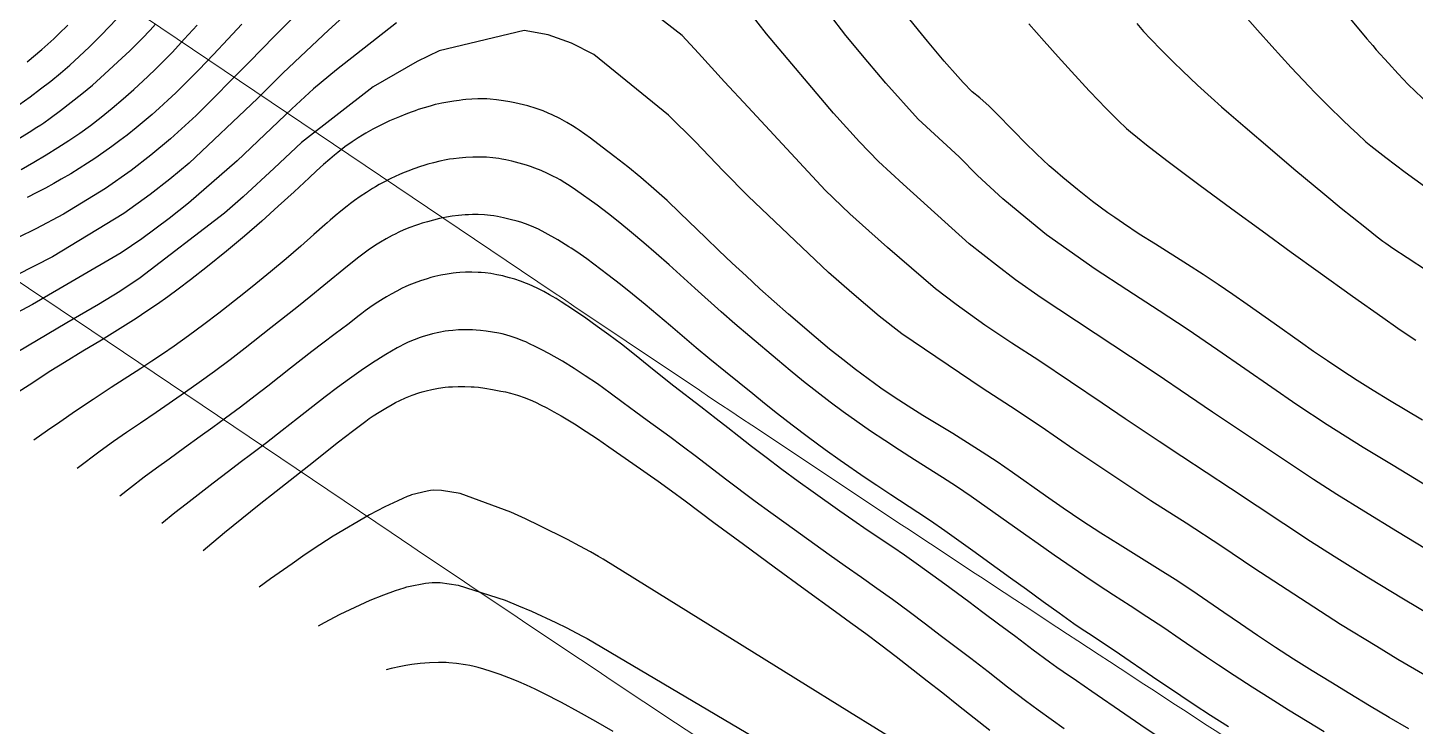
# Model space of a CAD drawing. Header units: millimetres. Extents: x 156921 to 159642, y 477538 to 479586.
# Drawn here: x 157585.4 to 157642.8, y 479059.7 to 479088.6 of the extents above; entities that cross this region are included whole.
import ezdxf

# ---------------------------------------------------------------- set-up
doc = ezdxf.new("R2010")
doc.units = ezdxf.units.MM
doc.header["$MEASUREMENT"] = 0
doc.linetypes.add('CONT', pattern=[2, 1, 1])
doc.layers.add('F0017111', color=94, linetype='Continuous', transparency=0.6)
doc.layers.add('F0017114', color=80, linetype='Continuous', transparency=0.6)
doc.layers.add('평면-임시폴대', color=136, linetype='Continuous', lineweight=9)

msp = doc.modelspace()

# ---------------------------------------------------------------- linework, layer by layer
at = {"layer": 'F0017111', "transparency": 33554521, "flags": 128}
for points in [[(157600.837, 479091.17), (157597.869, 479088.47), (157596.945, 479087.597), (157595.984, 479086.69), (157594.931, 479085.646), (157592.095, 479082.971), (157591.297, 479082.301), (157590.484, 479081.668), (157589.391, 479080.877), (157586.438, 479079.095), (157584.951, 479078.329)], [(157644.751, 479063.498), (157642.363, 479064.921), (157640.933, 479065.797), (157639.498, 479066.688), (157638.508, 479067.305), (157635.202, 479069.509), (157633.181, 479070.822), (157632.255, 479071.442), (157630.844, 479072.391), (157629.892, 479073.032), (157627.266, 479074.794), (157626.149, 479075.524), (157625.03, 479076.265), (157623.852, 479077.113), (157622.99, 479077.76), (157621.01, 479079.478), (157620.226, 479080.164), (157619.441, 479080.867), (157618.431, 479081.854), (157615.244, 479085.277), (157614.261, 479086.336), (157613.179, 479087.515), (157612.499, 479088.255), (157609.706, 479090.432)], [(157596.685, 479089.275), (157595.639, 479088.226), (157594.581, 479087.142), (157592.397, 479084.94), (157591.33, 479083.977), (157590.517, 479083.294), (157589.694, 479082.66), (157588.641, 479081.919), (157586.902, 479080.855), (157585.759, 479080.245), (157584.289, 479079.534)], [(157585.046, 479085.381), (157585.519, 479085.716), (157585.954, 479086.039), (157586.369, 479086.363), (157586.771, 479086.692), (157587.161, 479087.023), (157587.553, 479087.374), (157587.979, 479087.778), (157588.477, 479088.277), (157589.096, 479088.922)], [(157644.499, 479066.261), (157642.109, 479067.714), (157640.716, 479068.569), (157639.6, 479069.25), (157638.634, 479069.88), (157634.458, 479072.657), (157633.465, 479073.335), (157632.126, 479074.242), (157631.067, 479074.947), (157627.368, 479077.398), (157626.309, 479078.135), (157625.511, 479078.749), (157624.384, 479079.622), (157621.655, 479082.092), (157620.638, 479083.037), (157619.847, 479083.843), (157618.763, 479085.036), (157615.994, 479088.318), (157615.313, 479089.206)], [(157644.584, 479068.84), (157641.934, 479070.449), (157640.691, 479071.195), (157639.206, 479072.144), (157637.95, 479072.972), (157636.911, 479073.683), (157634.675, 479075.228), (157633.408, 479076.092), (157632.242, 479076.861), (157630.908, 479077.722), (157629.604, 479078.574), (157627.588, 479080.004), (157626.726, 479080.697), (157625.778, 479081.485), (157624.726, 479082.459), (157623.964, 479083.224), (157622.275, 479084.793), (157620.936, 479086.282), (157620.196, 479087.155), (157619.278, 479088.249), (157618.607, 479089.138)], [(157635.593, 479089.303), (157636.316, 479088.464), (157636.906, 479087.806), (157637.717, 479086.929), (157638.463, 479086.134), (157638.69, 479085.895), (157638.801, 479085.779), (157638.856, 479085.724), (157639.273, 479085.306), (157639.83, 479084.765), (157640.164, 479084.446), (157640.454, 479084.175), (157640.809, 479083.852), (157640.94, 479083.738), (157641.011, 479083.681), (157641.637, 479083.203), (157642.436, 479082.598), (157643.226, 479082.013)], [(157640.166, 479088.925), (157640.842, 479088.117), (157641.086, 479087.832), (157641.234, 479087.661), (157641.734, 479087.1), (157642.139, 479086.657), (157642.555, 479086.224), (157643.417, 479085.394)], [(157643.67, 479061.527), (157642.132, 479062.432), (157641.253, 479062.962), (157639.756, 479063.88), (157636.166, 479066.204), (157634.841, 479067.101), (157633.36, 479068.066), (157631.905, 479068.987), (157628.717, 479071.118), (157627.358, 479072.056), (157626.096, 479072.903), (157624.929, 479073.65), (157621.595, 479075.897), (157620.657, 479076.631), (157619.532, 479077.606), (157618.564, 479078.444), (157615.244, 479081.597), (157614.215, 479082.64), (157613.045, 479083.858), (157611.938, 479084.946), (157608.847, 479087.461), (157607.93, 479087.936), (157606.964, 479088.277), (157605.964, 479088.46), (157602.451, 479087.615), (157601.54, 479087.174), (157600.632, 479086.652), (157599.714, 479086.118), (157596.753, 479083.823), (157595.62, 479082.755), (157594.332, 479081.572), (157593.56, 479080.9), (157590.071, 479078.215), (157589.23, 479077.66), (157588.343, 479077.116), (157587.036, 479076.357), (157583.762, 479074.424)], [(157600.678, 479088.771), (157598.193, 479086.822), (157597.24, 479086.037), (157596.346, 479085.217), (157595.236, 479084.147), (157594.094, 479083.06), (157592.078, 479081.308), (157591.275, 479080.676), (157590.14, 479079.834), (157589.284, 479079.252), (157585.612, 479077.124), (157583.814, 479076.172)], [(157585.012, 479083.961), (157585.475, 479084.243), (157585.798, 479084.449), (157585.96, 479084.558), (157586.079, 479084.64), (157586.344, 479084.831), (157586.778, 479085.151), (157587.221, 479085.489), (157587.653, 479085.831), (157588.094, 479086.198), (157588.599, 479086.646), (157589.147, 479087.153), (157589.639, 479087.618), (157589.957, 479087.925), (157590.159, 479088.129), (157590.485, 479088.474), (157590.702, 479088.711)], [(157585.144, 479082.708), (157585.672, 479083.008), (157586.181, 479083.311), (157586.663, 479083.61), (157587.123, 479083.908), (157587.57, 479084.212), (157588.013, 479084.531), (157588.46, 479084.872), (157588.917, 479085.24), (157589.374, 479085.627), (157589.804, 479086.009), (157590.388, 479086.556), (157590.722, 479086.876), (157590.968, 479087.117), (157591.404, 479087.564), (157591.899, 479088.092), (157592.438, 479088.683)], [(157585.395, 479087.155), (157585.997, 479087.675), (157586.495, 479088.115), (157586.71, 479088.315), (157587.079, 479088.675)], [(157626.856, 479088.729), (157627.485, 479088.018), (157628.07, 479087.365), (157628.622, 479086.754), (157629.356, 479085.965), (157629.756, 479085.542), (157630.019, 479085.267), (157630.37, 479084.909), (157630.639, 479084.642), (157630.81, 479084.478), (157630.901, 479084.396), (157631.061, 479084.262), (157631.348, 479084.025), (157631.726, 479083.725), (157632.566, 479083.083), (157633.897, 479082.085), (157635.254, 479081.083), (157636.514, 479080.161), (157637.715, 479079.287), (157638.831, 479078.479), (157640.255, 479077.462), (157641.502, 479076.581), (157642.13, 479076.145), (157642.595, 479075.827), (157642.874, 479075.64)], [(157631.319, 479088.741), (157631.598, 479088.419), (157631.885, 479088.113), (157632.347, 479087.641), (157632.84, 479087.149), (157633.218, 479086.783), (157633.841, 479086.199), (157634.4, 479085.686), (157634.83, 479085.301), (157635.137, 479085.033), (157635.802, 479084.462), (157636.844, 479083.569), (157637.823, 479082.738), (157639.099, 479081.675), (157639.787, 479081.108), (157640.235, 479080.743), (157640.825, 479080.272), (157641.27, 479079.923), (157641.508, 479079.74), (157641.589, 479079.679), (157641.627, 479079.652), (157641.925, 479079.451), (157642.516, 479079.058), (157643.35, 479078.517)], [(157639.074, 479059.44), (157638.373, 479059.861), (157637.603, 479060.333), (157636.842, 479060.807), (157636.092, 479061.284), (157635.356, 479061.763), (157634.705, 479062.194), (157634.21, 479062.525), (157633.12, 479063.27), (157632.44, 479063.732), (157631.745, 479064.194), (157631.048, 479064.648), (157630.361, 479065.088), (157629.721, 479065.501), (157629.167, 479065.875), (157627.905, 479066.746), (157627.236, 479067.209), (157626.73, 479067.567), (157625.696, 479068.306), (157624.461, 479069.171), (157623.856, 479069.583), (157623.287, 479069.954), (157622.116, 479070.696), (157621.5, 479071.088), (157620.893, 479071.483), (157620.302, 479071.877), (157619.731, 479072.272), (157619.174, 479072.671), (157618.626, 479073.078), (157618.08, 479073.498), (157617.527, 479073.936), (157616.98, 479074.381), (157616.452, 479074.822), (157615.303, 479075.791), (157614.692, 479076.312), (157614.116, 479076.814), (157613.027, 479077.791), (157611.963, 479078.754), (157611.435, 479079.224), (157610.915, 479079.676), (157610.412, 479080.102), (157609.932, 479080.498), (157609.46, 479080.87), (157608.981, 479081.226), (157608.085, 479081.867), (157607.874, 479082.011), (157607.654, 479082.151), (157607.455, 479082.27), (157607.308, 479082.354), (157607.187, 479082.419), (157606.936, 479082.545), (157606.664, 479082.664), (157606.414, 479082.762), (157606.224, 479082.829), (157606.064, 479082.879), (157605.753, 479082.971), (157605.459, 479083.048), (157605.214, 479083.105), (157605.048, 479083.137), (157604.923, 479083.156), (157604.667, 479083.189), (157604.402, 479083.209), (157604.164, 479083.219), (157603.988, 479083.219), (157603.843, 479083.215), (157603.558, 479083.201), (157603.279, 479083.177), (157603.04, 479083.15), (157602.874, 479083.125), (157602.744, 479083.101), (157602.481, 479083.048), (157602.216, 479082.984), (157601.981, 479082.92), (157601.811, 479082.869), (157601.674, 479082.824), (157601.405, 479082.731), (157601.146, 479082.634), (157600.927, 479082.547), (157600.775, 479082.482), (157600.659, 479082.429), (157600.423, 479082.317), (157600.183, 479082.193), (157599.97, 479082.078), (157599.815, 479081.989), (157599.69, 479081.913), (157599.437, 479081.755), (157599.178, 479081.581), (157598.948, 479081.418), (157598.781, 479081.294), (157598.645, 479081.188), (157598.383, 479080.98), (157598.14, 479080.781), (157597.939, 479080.613), (157597.807, 479080.497), (157597.709, 479080.408), (157597.266, 479080.012), (157596.725, 479079.537), (157596.114, 479079.014), (157595.464, 479078.47), (157594.855, 479077.971), (157594.367, 479077.578), (157593.331, 479076.765), (157592.711, 479076.291), (157592.072, 479075.819), (157591.478, 479075.394), (157590.998, 479075.061), (157590.562, 479074.77), (157590.103, 479074.471), (157588.877, 479073.678), (157588.129, 479073.189), (157587.397, 479072.699), (157586.747, 479072.255), (157586.241, 479071.905), (157585.67, 479071.499)], [(157635.114, 479059.64), (157634.376, 479060.114), (157633.703, 479060.553), (157633.149, 479060.919), (157631.974, 479061.716), (157630.602, 479062.65), (157629.936, 479063.097), (157629.319, 479063.503), (157629.02, 479063.701), (157628.718, 479063.907), (157628.103, 479064.347), (157627.453, 479064.818), (157626.753, 479065.319), (157626.09, 479065.794), (157625.549, 479066.187), (157624.533, 479066.926), (157623.372, 479067.753), (157622.781, 479068.163), (157622.257, 479068.513), (157621.142, 479069.24), (157620.565, 479069.621), (157620.081, 479069.948), (157619.051, 479070.66), (157618.426, 479071.103), (157617.738, 479071.607), (157617.056, 479072.12), (157616.452, 479072.588), (157615.913, 479073.018), (157615.426, 479073.415), (157614.293, 479074.336), (157613.653, 479074.855), (157613.079, 479075.331), (157612.022, 479076.23), (157611.502, 479076.672), (157610.976, 479077.112), (157610.456, 479077.54), (157609.954, 479077.942), (157609.432, 479078.348), (157608.849, 479078.786), (157608.554, 479079.001), (157608.282, 479079.194), (157608.061, 479079.346), (157607.916, 479079.442), (157607.81, 479079.509), (157607.353, 479079.787), (157606.832, 479080.085), (157606.553, 479080.231), (157606.268, 479080.359), (157606.016, 479080.459), (157605.832, 479080.52), (157605.683, 479080.562), (157605.39, 479080.641), (157605.109, 479080.706), (157604.869, 479080.754), (157604.705, 479080.781), (157604.578, 479080.797), (157604.321, 479080.824), (157604.06, 479080.837), (157603.829, 479080.839), (157603.661, 479080.834), (157603.525, 479080.824), (157603.255, 479080.8), (157602.988, 479080.767), (157602.757, 479080.731), (157602.594, 479080.701), (157602.465, 479080.672), (157602.209, 479080.612), (157601.959, 479080.545), (157601.743, 479080.482), (157601.591, 479080.433), (157601.472, 479080.391), (157601.233, 479080.301), (157600.99, 479080.201), (157600.777, 479080.105), (157600.623, 479080.03), (157600.498, 479079.966), (157600.253, 479079.834), (157600.016, 479079.696), (157599.814, 479079.571), (157599.674, 479079.478), (157599.566, 479079.401), (157599.122, 479079.073), (157598.66, 479078.708), (157597.675, 479077.9), (157597.137, 479077.462), (157596.554, 479076.994), (157595.487, 479076.15), (157594.414, 479075.309), (157593.792, 479074.829), (157593.147, 479074.345), (157592.52, 479073.889), (157591.952, 479073.491), (157590.731, 479072.651), (157590.085, 479072.207), (157589.511, 479071.818), (157588.97, 479071.444), (157588.423, 479071.044), (157587.464, 479070.331)], [(157632.088, 479059.312), (157631.487, 479059.714), (157630.828, 479060.162), (157629.459, 479061.107), (157628.823, 479061.546), (157628.277, 479061.918), (157628.011, 479062.102), (157627.716, 479062.313), (157627.038, 479062.818), (157626.311, 479063.367), (157625.602, 479063.892), (157624.944, 479064.378), (157624.369, 479064.807), (157623.371, 479065.547), (157622.282, 479066.334), (157621.706, 479066.743), (157621.226, 479067.072), (157620.169, 479067.784), (157619.573, 479068.191), (157619.038, 479068.564), (157617.927, 479069.35), (157617.301, 479069.799), (157616.636, 479070.288), (157615.979, 479070.78), (157615.377, 479071.241), (157614.845, 479071.655), (157614.4, 479072.009), (157613.919, 479072.389), (157613.282, 479072.881), (157612.154, 479073.743), (157611.692, 479074.105), (157611.129, 479074.563), (157610.538, 479075.043), (157609.989, 479075.471), (157609.477, 479075.856), (157608.993, 479076.209), (157608.512, 479076.548), (157608.009, 479076.894), (157607.504, 479077.226), (157607.287, 479077.361), (157607.136, 479077.453), (157607.016, 479077.523), (157606.777, 479077.657), (157606.537, 479077.779), (157606.328, 479077.879), (157606.179, 479077.943), (157606.059, 479077.99), (157605.819, 479078.08), (157605.577, 479078.161), (157605.365, 479078.226), (157605.211, 479078.268), (157605.088, 479078.298), (157604.839, 479078.352), (157604.584, 479078.394), (157604.358, 479078.424), (157604.193, 479078.438), (157604.059, 479078.445), (157603.794, 479078.454), (157603.533, 479078.452), (157603.309, 479078.442), (157603.151, 479078.429), (157603.027, 479078.414), (157602.773, 479078.378), (157602.51, 479078.327), (157602.273, 479078.274), (157602.099, 479078.228), (157601.955, 479078.186), (157601.675, 479078.097), (157601.41, 479078.001), (157601.188, 479077.912), (157601.037, 479077.844), (157600.923, 479077.787), (157600.694, 479077.669), (157600.468, 479077.545), (157600.272, 479077.434), (157600.132, 479077.351), (157600.021, 479077.282), (157599.8, 479077.141), (157599.58, 479076.989), (157599.388, 479076.85), (157599.25, 479076.746), (157599.141, 479076.658), (157598.674, 479076.293), (157598.147, 479075.898), (157597.627, 479075.511), (157597.18, 479075.173), (157596.299, 479074.487), (157595.357, 479073.743), (157594.838, 479073.339), (157594.223, 479072.871), (157593.607, 479072.411), (157593.083, 479072.033), (157592.552, 479071.652), (157591.914, 479071.186), (157591.276, 479070.72), (157590.746, 479070.339), (157590.239, 479069.967), (157589.67, 479069.528), (157589.229, 479069.181)], [(157628.316, 479059.563), (157627.235, 479060.333), (157626.714, 479060.719), (157625.974, 479061.289), (157625.168, 479061.915), (157624.45, 479062.465), (157623.188, 479063.427), (157622.571, 479063.895), (157621.895, 479064.4), (157621.21, 479064.904), (157620.567, 479065.368), (157619.929, 479065.821), (157619.256, 479066.291), (157618.596, 479066.752), (157617.995, 479067.18), (157616.804, 479068.039), (157616.176, 479068.495), (157615.534, 479068.968), (157614.302, 479069.893), (157613.094, 479070.812), (157612.507, 479071.256), (157611.991, 479071.636), (157611.059, 479072.313), (157610.585, 479072.663), (157610.067, 479073.055), (157609.531, 479073.454), (157609.002, 479073.829), (157608.497, 479074.172), (157608.032, 479074.475), (157607.548, 479074.769), (157606.99, 479075.086), (157606.7, 479075.242), (157606.423, 479075.383), (157606.191, 479075.495), (157606.034, 479075.567), (157605.913, 479075.618), (157605.67, 479075.714), (157605.424, 479075.798), (157605.206, 479075.863), (157605.049, 479075.903), (157604.921, 479075.93), (157604.661, 479075.979), (157604.393, 479076.018), (157604.152, 479076.045), (157603.974, 479076.059), (157603.829, 479076.065), (157603.54, 479076.072), (157603.255, 479076.065), (157603.01, 479076.048), (157602.837, 479076.029), (157602.7, 479076.008), (157602.43, 479075.959), (157602.166, 479075.9), (157601.939, 479075.84), (157601.781, 479075.791), (157601.657, 479075.747), (157601.411, 479075.654), (157601.171, 479075.553), (157600.965, 479075.458), (157600.821, 479075.384), (157600.708, 479075.322), (157600.478, 479075.192), (157600.239, 479075.049), (157600.023, 479074.916), (157599.864, 479074.814), (157599.734, 479074.727), (157599.222, 479074.382), (157598.735, 479074.041), (157598.245, 479073.684), (157597.727, 479073.292), (157596.581, 479072.398), (157595.953, 479071.905), (157595.298, 479071.397), (157594.693, 479070.934), (157594.214, 479070.574), (157593.727, 479070.207), (157593.097, 479069.721), (157591.98, 479068.861), (157591.507, 479068.49), (157590.966, 479068.051)], [(157621.665, 479058.867), (157619.436, 479060.247), (157617.208, 479061.63), (157609.229, 479066.58), (157609.037, 479066.693), (157608.707, 479066.878), (157608.269, 479067.116), (157607.754, 479067.389), (157606.616, 479067.963), (157606.023, 479068.244), (157605.415, 479068.521), (157603.319, 479069.29), (157602.546, 479069.424), (157602.228, 479069.428), (157602.086, 479069.415), (157601.956, 479069.391), (157601.302, 479069.237), (157601.242, 479069.217), (157601.122, 479069.169), (157600.95, 479069.096), (157600.735, 479068.999), (157600.205, 479068.743), (157599.562, 479068.408), (157598.063, 479067.529), (157597.238, 479066.993), (157596.807, 479066.7), (157596.363, 479066.392), (157595.462, 479065.759), (157594.996, 479065.426)], [(157597.455, 479063.825), (157597.702, 479063.963), (157598.35, 479064.306), (157599.595, 479064.88), (157600.158, 479065.105), (157600.637, 479065.28), (157600.998, 479065.399), (157601.113, 479065.433), (157601.174, 479065.449), (157601.878, 479065.581), (157602.017, 479065.602), (157602.164, 479065.614), (157602.487, 479065.613), (157603.24, 479065.507), (157605.181, 479064.881), (157605.73, 479064.655), (157606.263, 479064.425), (157607.277, 479063.955), (157607.733, 479063.731), (157608.119, 479063.536), (157608.409, 479063.384), (157608.576, 479063.292), (157617.038, 479058.287)], [(157609.646, 479059.449), (157608.93, 479059.868), (157608.219, 479060.268), (157607.505, 479060.652), (157606.785, 479061.018), (157606.422, 479061.193), (157606.06, 479061.36), (157605.741, 479061.5), (157605.514, 479061.596), (157605.332, 479061.669), (157604.968, 479061.808), (157604.607, 479061.932), (157604.292, 479062.03), (157604.069, 479062.091), (157603.891, 479062.133), (157603.712, 479062.173), (157603.532, 479062.208), (157603.169, 479062.26), (157602.847, 479062.292), (157602.731, 479062.3), (157602.661, 479062.303), (157602.425, 479062.302), (157602.044, 479062.292), (157601.657, 479062.261), (157601.313, 479062.221), (157601.063, 479062.18), (157600.861, 479062.14), (157600.458, 479062.052), (157600.257, 479062)]]:
    msp.add_lwpolyline(points, dxfattribs=at)
at = {"layer": 'F0017114', "transparency": 33554521, "flags": 128}
for points in [[(157643.152, 479072.329), (157641.783, 479073.14), (157641.101, 479073.556), (157640.44, 479073.973), (157639.808, 479074.384), (157639.211, 479074.782), (157638.643, 479075.171), (157638.095, 479075.555), (157637.011, 479076.327), (157635.886, 479077.122), (157635.297, 479077.529), (157634.69, 479077.942), (157634.064, 479078.359), (157633.417, 479078.776), (157632.091, 479079.61), (157631.427, 479080.033), (157630.773, 479080.464), (157630.409, 479080.713), (157630.128, 479080.913), (157629.808, 479081.146), (157629.49, 479081.385), (157628.867, 479081.873), (157628.268, 479082.367), (157627.942, 479082.645), (157627.7, 479082.86), (157627.431, 479083.105), (157627.172, 479083.347), (157626.688, 479083.816), (157626.255, 479084.256), (157625.441, 479085.097), (157625.212, 479085.325), (157624.823, 479085.672), (157624.506, 479085.924), (157624.132, 479086.307), (157623.912, 479086.549), (157623.356, 479087.187), (157622.663, 479088.014), (157622.282, 479088.475), (157621.874, 479088.974)], [(157594.274, 479088.724), (157593.699, 479088.104), (157593.109, 479087.469), (157592.499, 479086.826), (157592.148, 479086.465), (157591.87, 479086.19), (157591.549, 479085.879), (157591.223, 479085.574), (157590.854, 479085.237), (157590.565, 479084.984), (157590.234, 479084.7), (157589.903, 479084.424), (157589.529, 479084.122), (157589.237, 479083.899), (157588.903, 479083.652), (157588.568, 479083.415), (157588.19, 479083.156), (157587.891, 479082.961), (157587.548, 479082.743), (157587.202, 479082.53), (157586.809, 479082.298), (157586.502, 479082.125), (157586.149, 479081.933), (157585.795, 479081.748), (157585.394, 479081.546)], [(157642.589, 479059.556), (157641.767, 479060.032), (157640.949, 479060.517), (157640.142, 479061.002), (157639.354, 479061.483), (157638.58, 479061.962), (157637.815, 479062.444), (157637.063, 479062.928), (157636.324, 479063.415), (157635.61, 479063.897), (157634.932, 479064.367), (157634.269, 479064.826), (157633.6, 479065.28), (157632.907, 479065.734), (157632.177, 479066.194), (157630.628, 479067.152), (157629.834, 479067.655), (157629.047, 479068.171), (157628.28, 479068.691), (157627.542, 479069.204), (157626.174, 479070.167), (157625.54, 479070.606), (157624.927, 479071.013), (157624.321, 479071.4), (157623.709, 479071.776), (157622.471, 479072.527), (157621.864, 479072.906), (157621.286, 479073.281), (157620.734, 479073.656), (157620.201, 479074.035), (157619.677, 479074.425), (157619.149, 479074.835), (157618.61, 479075.269), (157618.055, 479075.733), (157616.902, 479076.723), (157616.313, 479077.241), (157615.727, 479077.768), (157615.148, 479078.299), (157614.582, 479078.827), (157614.028, 479079.353), (157613.484, 479079.878), (157612.415, 479080.913), (157611.881, 479081.417), (157611.338, 479081.905), (157610.793, 479082.373), (157610.25, 479082.815), (157609.718, 479083.234), (157609.2, 479083.63), (157608.705, 479083.999), (157608.238, 479084.337), (157608.125, 479084.417), (157607.97, 479084.517), (157607.734, 479084.655), (157607.443, 479084.81), (157607.127, 479084.964), (157606.963, 479085.04), (157606.754, 479085.126), (157606.457, 479085.232), (157606.113, 479085.338), (157605.762, 479085.425), (157605.586, 479085.464), (157605.377, 479085.506), (157605.106, 479085.551), (157604.816, 479085.59), (157604.552, 479085.614), (157604.427, 479085.623), (157604.27, 479085.628), (157604.051, 479085.626), (157603.801, 479085.616), (157603.551, 479085.596), (157603.426, 479085.583), (157603.271, 479085.564), (157603.054, 479085.533), (157602.808, 479085.493), (157602.562, 479085.446), (157602.439, 479085.422), (157602.285, 479085.387), (157602.069, 479085.33), (157601.822, 479085.26), (157601.573, 479085.18), (157601.449, 479085.138), (157601.29, 479085.082), (157601.064, 479084.995), (157600.801, 479084.889), (157600.532, 479084.775), (157600.397, 479084.715), (157600.225, 479084.635), (157599.982, 479084.515), (157599.702, 479084.368), (157599.417, 479084.211), (157599.274, 479084.129), (157599.095, 479084.018), (157598.841, 479083.848), (157598.55, 479083.639), (157598.257, 479083.411), (157598.11, 479083.293), (157597.925, 479083.138), (157597.664, 479082.912), (157597.364, 479082.643), (157597.061, 479082.361), (157596.44, 479081.777), (157595.79, 479081.181), (157595.109, 479080.572), (157594.391, 479079.951), (157593.639, 479079.322), (157592.856, 479078.692), (157592.152, 479078.141), (157591.639, 479077.75), (157591.218, 479077.44), (157590.788, 479077.136), (157590.353, 479076.837), (157589.912, 479076.544), (157589.468, 479076.258), (157589.024, 479075.981), (157588.472, 479075.644), (157587.704, 479075.18), (157586.935, 479074.714), (157586.38, 479074.368), (157585.476, 479073.785), (157585.021, 479073.483)], [(157592.681, 479066.934), (157592.862, 479067.088), (157593.567, 479067.676), (157594.28, 479068.262), (157594.993, 479068.837), (157595.699, 479069.394), (157597.049, 479070.453), (157598.28, 479071.432), (157598.856, 479071.882), (157599.414, 479072.296), (157599.552, 479072.394), (157599.723, 479072.512), (157599.963, 479072.666), (157600.236, 479072.832), (157600.509, 479072.986), (157600.645, 479073.06), (157600.816, 479073.145), (157601.055, 479073.252), (157601.329, 479073.362), (157601.603, 479073.458), (157601.74, 479073.502), (157601.912, 479073.549), (157602.151, 479073.604), (157602.426, 479073.655), (157602.7, 479073.69), (157602.836, 479073.704), (157603.006, 479073.716), (157603.24, 479073.725), (157603.506, 479073.726), (157603.768, 479073.716), (157603.898, 479073.708), (157604.073, 479073.692), (157604.338, 479073.656), (157604.66, 479073.604), (157605.007, 479073.537), (157605.187, 479073.499), (157605.403, 479073.446), (157605.694, 479073.359), (157606.013, 479073.249), (157606.315, 479073.125), (157606.463, 479073.059), (157606.647, 479072.972), (157606.905, 479072.84), (157607.199, 479072.682), (157607.494, 479072.512), (157608.049, 479072.175), (157608.538, 479071.864), (157608.999, 479071.556), (157609.471, 479071.229), (157610.459, 479070.537), (157611.51, 479069.801), (157612.061, 479069.407), (157612.634, 479068.987), (157613.819, 479068.103), (157615.045, 479067.195), (157616.314, 479066.264), (157617.591, 479065.328), (157618.851, 479064.416), (157619.479, 479063.963), (157620.102, 479063.503), (157620.728, 479063.031), (157621.364, 479062.545), (157622.65, 479061.549), (157623.297, 479061.043), (157623.946, 479060.528), (157625.235, 479059.498)]]:
    msp.add_lwpolyline(points, dxfattribs=at)
at = {"layer": '평면-임시폴대', "linetype": 'CONT', "flags": 128}
for points in [[(157265.079, 479308.061), (157607.161, 479077.634), (157607.589, 479077.346), (157608.022, 479077.054), (157608.455, 479076.763), (157608.888, 479076.472), (157609.321, 479076.181), (157609.755, 479075.89), (157610.188, 479075.599), (157610.621, 479075.308), (157611.055, 479075.018), (157611.488, 479074.727), (157611.922, 479074.437), (157612.355, 479074.147), (157612.789, 479073.856), (157613.223, 479073.566), (157613.657, 479073.276), (157614.091, 479072.986), (157614.525, 479072.697), (157614.959, 479072.407), (157615.393, 479072.118), (157615.827, 479071.828), (157616.261, 479071.539), (157616.696, 479071.25), (157617.13, 479070.96), (157617.565, 479070.671), (157617.999, 479070.383), (157618.434, 479070.094), (157618.869, 479069.805), (157619.303, 479069.517), (157619.738, 479069.228), (157620.173, 479068.94), (157620.608, 479068.652), (157621.043, 479068.363), (157621.479, 479068.075), (157621.914, 479067.788), (157622.349, 479067.5), (157622.784, 479067.212), (157623.22, 479066.924), (157623.655, 479066.637), (157624.091, 479066.35), (157624.527, 479066.062), (157624.962, 479065.775), (157625.398, 479065.488), (157625.834, 479065.201), (157626.27, 479064.914), (157626.706, 479064.628), (157627.142, 479064.341), (157627.578, 479064.055), (157628.015, 479063.768), (157628.451, 479063.482), (157628.887, 479063.196), (157629.324, 479062.91), (157629.76, 479062.624), (157630.197, 479062.338), (157630.633, 479062.052), (157631.07, 479061.767), (157631.507, 479061.481), (157631.944, 479061.196), (157632.381, 479060.91), (157632.818, 479060.625), (157633.255, 479060.34), (157633.692, 479060.055), (157634.129, 479059.77), (157634.567, 479059.486), (157635.004, 479059.201), (157635.441, 479058.917), (157635.879, 479058.632), (157636.317, 479058.348), (157636.754, 479058.064), (157637.192, 479057.779), (157637.63, 479057.496), (157638.068, 479057.212), (157638.506, 479056.928), (157638.944, 479056.644), (157639.382, 479056.361), (157639.82, 479056.077), (157640.258, 479055.794), (157640.696, 479055.511), (157641.135, 479055.228), (157641.573, 479054.945), (157642.012, 479054.662), (157642.45, 479054.379), (157642.889, 479054.096), (157643.328, 479053.814), (157643.767, 479053.531), (157644.205, 479053.249), (157644.644, 479052.967), (157645.083, 479052.685), (157645.522, 479052.403), (157645.962, 479052.121), (157646.401, 479051.839), (157646.84, 479051.557), (157647.279, 479051.276), (157647.719, 479050.994), (157648.158, 479050.713), (157648.598, 479050.432), (157649.038, 479050.151), (157649.477, 479049.87), (157649.917, 479049.589), (157650.357, 479049.308), (157650.797, 479049.027), (157651.237, 479048.747), (157651.677, 479048.466), (157652.117, 479048.186), (157652.557, 479047.905), (157652.998, 479047.625), (157653.438, 479047.345), (157653.878, 479047.065), (157654.319, 479046.786), (157654.759, 479046.506), (157655.2, 479046.226), (157655.641, 479045.947), (157656.081, 479045.667), (157656.522, 479045.388), (157656.963, 479045.109), (157657.404, 479044.83), (157657.845, 479044.551), (157658.286, 479044.272), (157658.727, 479043.994), (157659.169, 479043.715), (157659.61, 479043.436), (157660.051, 479043.158), (157660.493, 479042.88), (157660.934, 479042.602), (157661.376, 479042.324), (157661.818, 479042.046), (157662.259, 479041.768), (157662.701, 479041.49), (157663.143, 479041.213), (157663.585, 479040.935), (157664.027, 479040.658), (157664.469, 479040.38), (157664.911, 479040.103), (157665.353, 479039.826), (157665.796, 479039.549), (157666.238, 479039.272), (157666.681, 479038.996), (157667.123, 479038.719), (157667.566, 479038.443), (157668.008, 479038.166), (157668.451, 479037.89), (157668.894, 479037.614), (157669.337, 479037.338), (157669.779, 479037.062), (157670.222, 479036.786), (157670.666, 479036.51), (157671.109, 479036.235), (157671.552, 479035.959), (157671.995, 479035.684), (157672.438, 479035.408), (157672.882, 479035.133), (157673.325, 479034.858), (157673.769, 479034.583), (157674.212, 479034.308), (157674.656, 479034.034), (157675.1, 479033.759), (157675.544, 479033.485), (157675.987, 479033.21), (157676.431, 479032.936), (157676.875, 479032.662), (157677.32, 479032.388), (157677.764, 479032.114), (157678.208, 479031.84), (157678.652, 479031.566), (157679.097, 479031.293), (157679.541, 479031.019), (157679.985, 479030.746), (157680.43, 479030.472), (157680.875, 479030.199), (157681.319, 479029.926), (157681.764, 479029.653), (157682.209, 479029.38), (157682.654, 479029.108), (157683.099, 479028.835), (157683.544, 479028.563), (157683.989, 479028.29), (157684.434, 479028.018), (157684.879, 479027.746), (157685.325, 479027.474), (157685.77, 479027.202), (157686.216, 479026.93), (157686.661, 479026.658), (157687.107, 479026.387), (157687.552, 479026.115), (157687.998, 479025.844), (157688.444, 479025.572), (157688.89, 479025.301), (157689.336, 479025.03), (157689.782, 479024.759), (157690.228, 479024.488), (157690.674, 479024.218), (157691.12, 479023.947), (157691.566, 479023.676), (157692.012, 479023.406), (157692.459, 479023.136), (157692.905, 479022.866), (157693.352, 479022.596), (157693.798, 479022.326), (157694.245, 479022.056), (157694.692, 479021.786), (157695.139, 479021.517), (157695.586, 479021.247), (157696.032, 479020.978), (157696.479, 479020.708), (157696.927, 479020.439), (157697.374, 479020.17), (157697.821, 479019.901), (157698.268, 479019.632), (157698.715, 479019.364), (157699.163, 479019.095), (157699.61, 479018.827), (157700.058, 479018.558), (157700.505, 479018.29), (157700.953, 479018.022), (157701.401, 479017.754), (157701.849, 479017.486), (157702.297, 479017.218), (157702.745, 479016.95), (157703.193, 479016.683), (157703.641, 479016.415), (157704.089, 479016.148), (157704.537, 479015.881), (157704.985, 479015.613), (157705.434, 479015.346), (157705.882, 479015.079), (157706.33, 479014.813), (157706.779, 479014.546), (157707.228, 479014.279), (157707.676, 479014.013), (157708.125, 479013.747), (157708.574, 479013.48), (157709.023, 479013.214), (157709.472, 479012.948), (157709.921, 479012.682), (157710.37, 479012.416), (157710.819, 479012.151), (157711.268, 479011.885), (157711.717, 479011.62), (157712.167, 479011.354), (157712.616, 479011.089), (157713.066, 479010.824), (157713.515, 479010.559), (157713.965, 479010.294), (157714.414, 479010.029), (157714.864, 479009.765), (157715.314, 479009.5), (157715.764, 479009.236), (157716.214, 479008.971), (157716.664, 479008.707), (157717.114, 479008.443), (157717.564, 479008.179), (157718.014, 479007.915), (157718.464, 479007.651), (157718.915, 479007.388), (157719.365, 479007.124), (157719.816, 479006.861), (157720.266, 479006.597), (157720.717, 479006.334), (157721.167, 479006.071), (157721.618, 479005.808), (157722.069, 479005.545), (157722.52, 479005.282), (157722.971, 479005.02), (157723.422, 479004.757), (157723.873, 479004.495), (157724.324, 479004.232), (157724.775, 479003.97), (157725.226, 479003.708), (157725.678, 479003.446), (157726.129, 479003.184), (157726.58, 479002.923), (157727.032, 479002.661), (157727.483, 479002.399), (157727.935, 479002.138), (157728.387, 479001.877), (157728.839, 479001.615), (157729.29, 479001.354), (157729.742, 479001.093), (157730.194, 479000.833), (157730.646, 479000.572), (157731.098, 479000.311), (157731.551, 479000.051), (157732.003, 478999.79), (157732.455, 478999.53), (157732.908, 478999.27), (157733.36, 478999.01), (157733.812, 478998.75), (157734.265, 478998.49), (157734.718, 478998.23), (157735.17, 478997.971), (157735.623, 478997.711), (157736.076, 478997.452), (157736.529, 478997.193), (157736.982, 478996.933), (157737.435, 478996.674), (157737.888, 478996.416), (157738.341, 478996.157), (157738.794, 478995.898), (157739.247, 478995.639), (157739.701, 478995.381), (157740.154, 478995.123), (157740.608, 478994.864), (157741.061, 478994.606), (157741.515, 478994.348), (157741.968, 478994.09), (157742.422, 478993.832), (157742.876, 478993.575), (157743.33, 478993.317), (157743.784, 478993.06), (157744.238, 478992.802), (157744.692, 478992.545), (157745.146, 478992.288), (157745.6, 478992.031), (157746.054, 478991.774), (157746.508, 478991.517), (157746.963, 478991.261), (157747.417, 478991.004), (157747.872, 478990.748), (157748.326, 478990.492), (157748.781, 478990.235), (157749.236, 478989.979), (157749.69, 478989.723), (157750.145, 478989.467), (157750.6, 478989.212), (157751.055, 478988.956), (157751.51, 478988.701), (157751.965, 478988.445), (157752.42, 478988.19), (157752.875, 478987.935), (157753.331, 478987.68), (157753.786, 478987.425), (157754.241, 478987.17), (157754.697, 478986.915), (157755.152, 478986.66), (157755.608, 478986.406), (157756.063, 478986.152), (157756.519, 478985.897), (157756.975, 478985.643), (157757.431, 478985.389), (157757.887, 478985.135), (157758.343, 478984.881), (157758.799, 478984.628), (157759.255, 478984.374), (157759.711, 478984.121), (157760.167, 478983.867), (157760.623, 478983.614), (157761.08, 478983.361), (157761.536, 478983.108), (157761.993, 478982.855), (157762.449, 478982.602), (157762.906, 478982.35), (157763.362, 478982.097), (157763.819, 478981.845), (157764.276, 478981.592), (157764.733, 478981.34), (157765.19, 478981.088), (157765.647, 478980.836), (157766.104, 478980.584), (157766.561, 478980.332), (157767.018, 478980.081), (157767.475, 478979.829), (157767.932, 478979.578), (157768.39, 478979.326), (157768.847, 478979.075), (157769.305, 478978.824), (157769.762, 478978.573), (157770.22, 478978.322), (157770.677, 478978.072), (157771.135, 478977.821), (157771.593, 478977.57), (157772.051, 478977.32), (157772.509, 478977.07), (157772.967, 478976.82), (157773.425, 478976.57), (157773.883, 478976.32), (157774.341, 478976.07), (157774.799, 478975.82), (157775.257, 478975.571), (157775.716, 478975.321), (157776.174, 478975.072), (157776.633, 478974.823), (157777.091, 478974.573), (157777.55, 478974.324), (157778.008, 478974.076), (157778.467, 478973.827), (157778.926, 478973.578), (157779.385, 478973.33), (157779.844, 478973.081), (157780.303, 478972.833), (157780.762, 478972.585), (157781.221, 478972.336), (157781.68, 478972.088), (157782.139, 478971.841), (157782.598, 478971.593), (157783.058, 478971.345), (157783.517, 478971.098), (157783.977, 478970.85), (157784.436, 478970.603), (157784.896, 478970.356), (157785.355, 478970.109), (157785.815, 478969.862), (157786.275, 478969.615), (157786.735, 478969.368), (157787.195, 478969.122), (157787.655, 478968.875), (157788.115, 478968.629), (157788.575, 478968.383), (157789.035, 478968.136), (157789.495, 478967.89), (157789.955, 478967.644), (157790.416, 478967.399), (157790.876, 478967.153), (157791.336, 478966.907), (157791.797, 478966.662), (157792.257, 478966.417), (157792.718, 478966.171), (157793.179, 478965.926), (157793.64, 478965.681), (157793.93, 478965.527)], [(157258.375, 479298.109), (157600.457, 479067.681), (157600.888, 479067.391), (157601.323, 479067.098), (157601.758, 479066.805), (157602.194, 479066.513), (157602.63, 479066.22), (157603.065, 479065.927), (157603.501, 479065.635), (157603.937, 479065.342), (157604.373, 479065.05), (157604.809, 479064.758), (157605.245, 479064.466), (157605.681, 479064.174), (157606.117, 479063.882), (157606.554, 479063.59), (157606.99, 479063.299), (157607.426, 479063.007), (157607.863, 479062.716), (157608.299, 479062.424), (157608.736, 479062.133), (157609.173, 479061.842), (157609.61, 479061.551), (157610.046, 479061.26), (157610.483, 479060.969), (157610.92, 479060.679), (157611.357, 479060.388), (157611.795, 479060.098), (157612.232, 479059.808), (157612.669, 479059.517), (157613.106, 479059.227), (157613.544, 479058.937), (157613.981, 479058.647), (157614.419, 479058.358), (157614.857, 479058.068), (157615.294, 479057.778), (157615.732, 479057.489), (157616.17, 479057.2), (157616.608, 479056.91), (157617.046, 479056.621), (157617.484, 479056.332), (157617.922, 479056.043), (157618.361, 479055.754), (157618.799, 479055.466), (157619.237, 479055.177), (157619.676, 479054.889), (157620.114, 479054.6), (157620.553, 479054.312), (157620.992, 479054.024), (157621.43, 479053.736), (157621.869, 479053.448), (157622.308, 479053.16), (157622.747, 479052.873), (157623.186, 479052.585), (157623.625, 479052.297), (157624.064, 479052.01), (157624.504, 479051.723), (157624.943, 479051.436), (157625.382, 479051.149), (157625.822, 479050.862), (157626.261, 479050.575), (157626.701, 479050.288), (157627.141, 479050.002), (157627.58, 479049.715), (157628.02, 479049.429), (157628.46, 479049.142), (157628.9, 479048.856), (157629.34, 479048.57), (157629.78, 479048.284), (157630.22, 479047.998), (157630.661, 479047.713), (157631.101, 479047.427), (157631.541, 479047.142), (157631.982, 479046.856), (157632.422, 479046.571), (157632.863, 479046.286), (157633.304, 479046.001), (157633.744, 479045.716), (157634.185, 479045.431), (157634.626, 479045.146), (157635.067, 479044.862), (157635.508, 479044.577), (157635.949, 479044.293), (157636.39, 479044.008), (157636.831, 479043.724), (157637.273, 479043.44), (157637.714, 479043.156), (157638.156, 479042.872), (157638.597, 479042.589), (157639.039, 479042.305), (157639.48, 479042.021), (157639.922, 479041.738), (157640.364, 479041.455), (157640.806, 479041.172), (157641.248, 479040.889), (157641.69, 479040.606), (157642.132, 479040.323), (157642.574, 479040.04), (157643.016, 479039.757), (157643.459, 479039.475), (157643.901, 479039.192), (157644.344, 479038.91), (157644.786, 479038.628), (157645.229, 479038.346), (157645.671, 479038.064), (157646.114, 479037.782), (157646.557, 479037.5), (157647, 479037.219), (157647.443, 479036.937), (157647.886, 479036.656), (157648.329, 479036.374), (157648.772, 479036.093), (157649.215, 479035.812), (157649.658, 479035.531), (157650.102, 479035.25), (157650.545, 479034.969), (157650.989, 479034.689), (157651.432, 479034.408), (157651.876, 479034.128), (157652.32, 479033.848), (157652.763, 479033.567), (157653.207, 479033.287), (157653.651, 479033.007), (157654.095, 479032.727), (157654.539, 479032.448), (157654.983, 479032.168), (157655.428, 479031.889), (157655.872, 479031.609), (157656.316, 479031.33), (157656.761, 479031.051), (157657.205, 479030.772), (157657.65, 479030.493), (157658.094, 479030.214), (157658.539, 479029.935), (157658.984, 479029.656), (157659.429, 479029.378), (157659.874, 479029.099), (157660.319, 479028.821), (157660.764, 479028.543), (157661.209, 479028.265), (157661.654, 479027.987), (157662.099, 479027.709), (157662.544, 479027.431), (157662.99, 479027.154), (157663.435, 479026.876), (157663.881, 479026.599), (157664.326, 479026.321), (157664.772, 479026.044), (157665.218, 479025.767), (157665.664, 479025.49), (157666.109, 479025.213), (157666.555, 479024.936), (157667.001, 479024.66), (157667.448, 479024.383), (157667.894, 479024.107), (157668.34, 479023.831), (157668.786, 479023.554), (157669.233, 479023.278), (157669.679, 479023.002), (157670.125, 479022.726), (157670.572, 479022.451), (157671.019, 479022.175), (157671.465, 479021.9), (157671.912, 479021.624), (157672.359, 479021.349), (157672.806, 479021.074), (157673.253, 479020.799), (157673.7, 479020.524), (157674.147, 479020.249), (157674.594, 479019.974), (157675.041, 479019.699), (157675.489, 479019.425), (157675.936, 479019.15), (157676.384, 479018.876), (157676.831, 479018.602), (157677.279, 479018.328), (157677.726, 479018.054), (157678.174, 479017.78), (157678.622, 479017.506), (157679.07, 479017.233), (157679.518, 479016.959), (157679.966, 479016.686), (157680.414, 479016.413), (157680.862, 479016.139), (157681.31, 479015.866), (157681.758, 479015.593), (157682.207, 479015.32), (157682.655, 479015.048), (157683.104, 479014.775), (157683.552, 479014.503), (157684.001, 479014.23), (157684.45, 479013.958), (157684.898, 479013.686), (157685.347, 479013.414), (157685.796, 479013.142), (157686.245, 479012.87), (157686.694, 479012.598), (157687.143, 479012.327), (157687.592, 479012.055), (157688.042, 479011.784), (157688.491, 479011.513), (157688.94, 479011.241), (157689.39, 479010.97), (157689.839, 479010.699), (157690.289, 479010.429), (157690.738, 479010.158), (157691.188, 479009.887), (157691.638, 479009.617), (157692.088, 479009.346), (157692.538, 479009.076), (157692.988, 479008.806), (157693.438, 479008.536), (157693.888, 479008.266), (157694.338, 479007.996), (157694.788, 479007.727), (157695.238, 479007.457), (157695.689, 479007.187), (157696.139, 479006.918), (157696.59, 479006.649), (157697.04, 479006.38), (157697.491, 479006.111), (157697.942, 479005.842), (157698.392, 479005.573), (157698.843, 479005.304), (157699.294, 479005.036), (157699.745, 479004.767), (157700.196, 479004.499), (157700.647, 479004.231), (157701.099, 479003.963), (157701.55, 479003.695), (157702.001, 479003.427), (157702.453, 479003.159), (157702.904, 479002.891), (157703.356, 479002.624), (157703.807, 479002.356), (157704.259, 479002.089), (157704.711, 479001.822), (157705.162, 479001.555), (157705.614, 479001.288), (157706.066, 479001.021), (157706.518, 479000.754), (157706.97, 479000.487), (157707.422, 479000.221), (157707.874, 478999.954), (157708.327, 478999.688), (157708.779, 478999.422), (157709.231, 478999.156), (157709.684, 478998.89), (157710.136, 478998.624), (157710.589, 478998.358), (157711.042, 478998.093), (157711.494, 478997.827), (157711.947, 478997.562), (157712.4, 478997.296), (157712.853, 478997.031), (157713.306, 478996.766), (157713.759, 478996.501), (157714.212, 478996.236), (157714.665, 478995.972), (157715.118, 478995.707), (157715.572, 478995.443), (157716.025, 478995.178), (157716.479, 478994.914), (157716.932, 478994.65), (157717.386, 478994.386), (157717.839, 478994.122), (157718.293, 478993.858), (157718.747, 478993.594), (157719.201, 478993.331), (157719.655, 478993.067), (157720.109, 478992.804), (157720.563, 478992.54), (157721.017, 478992.277), (157721.471, 478992.014), (157721.925, 478991.751), (157722.379, 478991.489), (157722.834, 478991.226), (157723.288, 478990.963), (157723.743, 478990.701), (157724.197, 478990.439), (157724.652, 478990.176), (157725.107, 478989.914), (157725.561, 478989.652), (157726.016, 478989.39), (157726.471, 478989.129), (157726.926, 478988.867), (157727.381, 478988.605), (157727.836, 478988.344), (157728.291, 478988.083), (157728.747, 478987.821), (157729.202, 478987.56), (157729.657, 478987.299), (157730.113, 478987.038), (157730.568, 478986.778), (157731.024, 478986.517), (157731.479, 478986.256), (157731.935, 478985.996), (157732.391, 478985.736), (157732.847, 478985.476), (157733.302, 478985.216), (157733.758, 478984.956), (157734.214, 478984.696), (157734.67, 478984.436), (157735.127, 478984.176), (157735.583, 478983.917), (157736.039, 478983.658), (157736.495, 478983.398), (157736.952, 478983.139), (157737.408, 478982.88), (157737.865, 478982.621), (157738.321, 478982.362), (157738.778, 478982.104), (157739.235, 478981.845), (157739.691, 478981.587), (157740.148, 478981.328), (157740.605, 478981.07), (157741.062, 478980.812), (157741.519, 478980.554), (157741.976, 478980.296), (157742.433, 478980.038), (157742.891, 478979.78), (157743.348, 478979.523), (157743.805, 478979.265), (157744.263, 478979.008), (157744.72, 478978.751), (157745.178, 478978.494), (157745.635, 478978.237), (157746.093, 478977.98), (157746.551, 478977.723), (157747.009, 478977.466), (157747.467, 478977.21), (157747.924, 478976.954), (157748.382, 478976.697), (157748.841, 478976.441), (157749.299, 478976.185), (157749.757, 478975.929), (157750.215, 478975.673), (157750.673, 478975.417), (157751.132, 478975.162), (157751.59, 478974.906), (157752.049, 478974.651), (157752.507, 478974.396), (157752.966, 478974.141), (157753.425, 478973.885), (157753.883, 478973.631), (157754.342, 478973.376), (157754.801, 478973.121), (157755.26, 478972.866), (157755.719, 478972.612), (157756.178, 478972.358), (157756.637, 478972.103), (157757.097, 478971.849), (157757.556, 478971.595), (157758.015, 478971.341), (157758.475, 478971.088), (157758.934, 478970.834), (157759.394, 478970.58), (157759.853, 478970.327), (157760.313, 478970.074), (157760.773, 478969.82), (157761.232, 478969.567), (157761.692, 478969.314), (157762.152, 478969.062), (157762.612, 478968.809), (157763.072, 478968.556), (157763.532, 478968.304), (157763.992, 478968.051), (157764.453, 478967.799), (157764.913, 478967.547), (157765.373, 478967.295), (157765.834, 478967.043), (157766.294, 478966.791), (157766.755, 478966.539), (157767.215, 478966.288), (157767.676, 478966.036), (157768.137, 478965.785), (157768.598, 478965.534), (157769.058, 478965.282), (157769.519, 478965.031), (157769.98, 478964.78), (157770.441, 478964.53), (157770.902, 478964.279), (157771.364, 478964.028), (157771.825, 478963.778), (157772.286, 478963.528), (157772.748, 478963.277), (157773.209, 478963.027), (157773.67, 478962.777), (157774.132, 478962.528), (157774.594, 478962.278), (157775.055, 478962.028), (157775.517, 478961.779), (157775.979, 478961.529), (157776.441, 478961.28), (157776.903, 478961.031), (157777.365, 478960.782), (157777.827, 478960.533), (157778.289, 478960.284), (157778.751, 478960.035), (157779.213, 478959.787), (157779.675, 478959.538), (157780.138, 478959.29), (157780.6, 478959.042), (157781.063, 478958.793), (157781.525, 478958.545), (157781.988, 478958.297), (157782.45, 478958.05), (157782.913, 478957.802), (157783.376, 478957.554), (157783.839, 478957.307), (157784.302, 478957.06), (157784.765, 478956.812), (157785.228, 478956.565), (157785.691, 478956.318), (157786.154, 478956.072), (157786.617, 478955.825), (157787.08, 478955.578), (157787.544, 478955.332), (157788.007, 478955.085), (157788.299, 478954.93)]]:
    msp.add_lwpolyline(points, dxfattribs=at)

doc.saveas('drawing.dxf')
